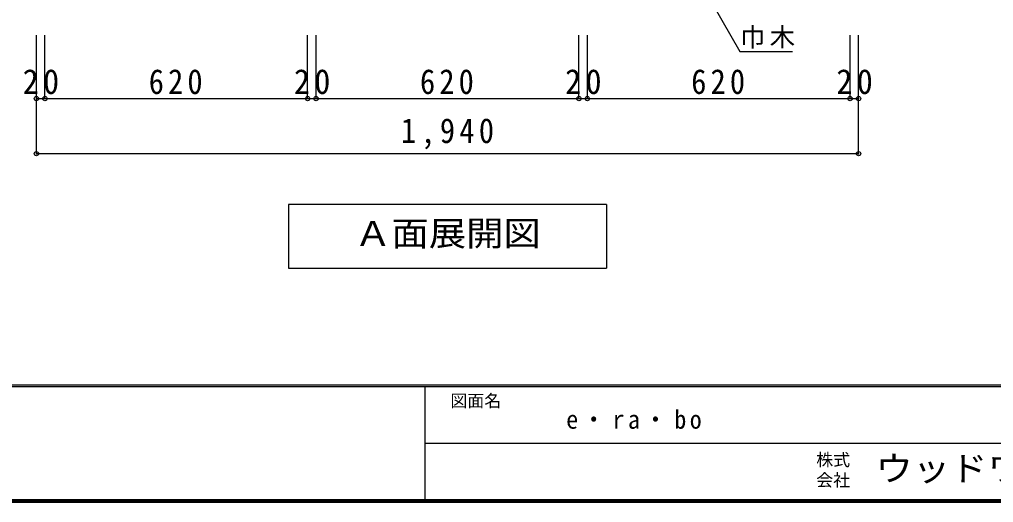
# Model space of a CAD drawing. Units: millimetres at full size, sheet at 1:20. Extents: x -8005 to 8005, y -2932 to 2722.
# Drawn here: x -5062 to -2763, y -2864 to -1725 of the extents above; entities that cross this region are included whole.
import ezdxf
from ezdxf.enums import TextEntityAlignment as Align

# ---------------------------------------------------------------- set-up
doc = ezdxf.new("R2010")
doc.units = ezdxf.units.MM
doc.header["$LTSCALE"] = 20
doc.header["$PDMODE"] = 32
doc.header["$PDSIZE"] = 10
for name, color, linetype in [('0-A_文字', 7, 'Continuous'), ('0-B_寸法', 4, 'Continuous'), ('F-1_枠', 6, 'Continuous'), ('F-A_文字', 7, 'Continuous')]:
    doc.layers.add(name, color=color, linetype=linetype)
doc.styles.add('ＭＳ ゴシック', font='')
doc.styles.get('ＭＳ ゴシック').set_extended_font_data('MS Gothic')

msp = doc.modelspace()

# ---------------------------------------------------------------- linework, layer by layer
at = {"layer": '0-A_文字'}
for p, q in [((-3425.83, -1689.03), (-3361.62, -1800.25)), ((-3361.62, -1800.25), (-3237.85, -1800.25)), ((-3676.67, -2161.27), (-3676.67, -2311.27)), ((-4426.67, -2311.27), (-3676.67, -2311.27))]:
    msp.add_line(p, q, dxfattribs=at)
msp.add_lwpolyline([(-3676.67, -2161.27), (-4426.67, -2161.27), (-4426.67, -2311.27)], dxfattribs=at)
at = {"layer": '0-B_寸法'}
for p, q in [((-5021.67, -1911.27), (-5021.67, -1761.27)), ((-5021.67, -2041.27), (-5021.67, -1761.27)), ((-5021.67, -2041.27), (-5021.67, -1761.27)), ((-5001.67, -1911.27), (-5001.67, -1761.27)), ((-4381.67, -1911.27), (-4381.67, -1761.27)), ((-4361.67, -1911.27), (-4361.67, -1761.27)), ((-4361.67, -1911.27), (-4361.67, -1761.27)), ((-3741.67, -1911.27), (-3741.67, -1761.27)), ((-3741.67, -1911.27), (-3741.67, -1761.27)), ((-3721.67, -1911.27), (-3721.67, -1761.27)), ((-3721.67, -1911.27), (-3721.67, -1761.27)), ((-3101.67, -1911.27), (-3101.67, -1761.27)), ((-3101.67, -1911.27), (-3101.67, -1761.27)), ((-3081.67, -1911.27), (-3081.67, -1761.27)), ((-5021.67, -1911.27), (-5001.67, -1911.27)), ((-5021.67, -2041.27), (-5021.67, -1911.27)), ((-5001.67, -1911.27), (-4381.67, -1911.27)), ((-4381.67, -1911.27), (-4361.67, -1911.27)), ((-4361.67, -1911.27), (-3741.67, -1911.27)), ((-3741.67, -1911.27), (-3721.67, -1911.27)), ((-3721.67, -1911.27), (-3101.67, -1911.27)), ((-3101.67, -1911.27), (-3081.67, -1911.27)), ((-3081.67, -2041.27), (-3081.67, -1911.27)), ((-3081.67, -2041.27), (-5021.67, -2041.27))]:
    msp.add_line(p, q, dxfattribs=at)
at = {"layer": '0-B_寸法', "color": 7}
for p in [(-5021.67, -1911.27), (-5001.67, -1911.27), (-4381.67, -1911.27), (-4361.67, -1911.27), (-3741.67, -1911.27), (-3721.67, -1911.27), (-3101.67, -1911.27), (-3081.67, -1911.27), (-5021.67, -2041.27), (-3081.67, -2041.27)]:
    msp.add_point(p, dxfattribs=at)
at = {"layer": 'F-1_枠'}
for p, q in [((-205, -2587.71), (-8005, -2587.71)), ((-205, -2591.04), (-8005, -2591.04)), ((-4105, -2591.04), (-4105, -2857.71)), ((-4105, -2724.37), (-211.67, -2724.38)), ((-205, -2857.71), (-8005, -2857.71)), ((-205, -2861.04), (-8005, -2861.04)), ((-205, -2864.37), (-8005, -2864.37))]:
    msp.add_line(p, q, dxfattribs=at)

# ---------------------------------------------------------------- texts
at = {"layer": '0-A_文字', "style": 'ＭＳ ゴシック', "width": 1.1}
msp.add_text('Ａ面展開図', height=58.65, dxfattribs=at).set_placement((-4271.67, -2276.27), align=Align.BOTTOM_LEFT)
at = {"layer": '0-A_文字', "insert": (-3361.62, -1793.14), "char_height": 43.99, "attachment_point": 7, "style": 'ＭＳ ゴシック'}
msp.add_mtext('\\T1.17;巾木', dxfattribs=at)
at = {"layer": '0-B_寸法', "color": 7, "char_height": 58.65, "attachment_point": 7, "style": 'ＭＳ ゴシック'}
for s, insert in [('\\T1.27;\\W0.95;20', (-5054.17, -1901.27)), ('\\T1.27;\\W0.9;620', (-4756.67, -1901.27)), ('\\T1.27;\\W0.95;20', (-4414.17, -1901.27)), ('\\T1.27;\\W0.9;620', (-4116.67, -1901.27)), ('\\T1.27;\\W0.95;20', (-3774.17, -1901.27)), ('\\T1.27;\\W0.9;620', (-3476.67, -1901.27)), ('\\T1.27;\\W0.95;20', (-3134.17, -1901.27)), ('\\T1.28;\\W0.9;1,940', (-4161.67, -2031.27))]:
    msp.add_mtext(s, dxfattribs=dict(at, insert=insert))
at = {"layer": 'F-A_文字', "style": 'ＭＳ ゴシック'}
for s, p in [('図面名', (-4045, -2647.71)), ('株式', (-3181.67, -2787.04)), ('会社', (-3181.67, -2835.04))]:
    msp.add_text(s, height=29.33, dxfattribs=at).set_placement(p, align=Align.BOTTOM_LEFT)
at = {"layer": 'F-A_文字', "style": 'ＭＳ ゴシック', "width": 1.1}
msp.add_text('ウッドワン・・・', height=58.65, dxfattribs=at).set_placement((-3041.67, -2831.04), align=Align.BOTTOM_LEFT)
at = {"layer": 'F-A_文字', "insert": (-3771.67, -2691.04), "char_height": 43.99, "attachment_point": 7, "style": 'ＭＳ ゴシック'}
msp.add_mtext('\\T1.28;\\W0.95;e・ra・bo', dxfattribs=at)

doc.saveas('drawing.dxf')
